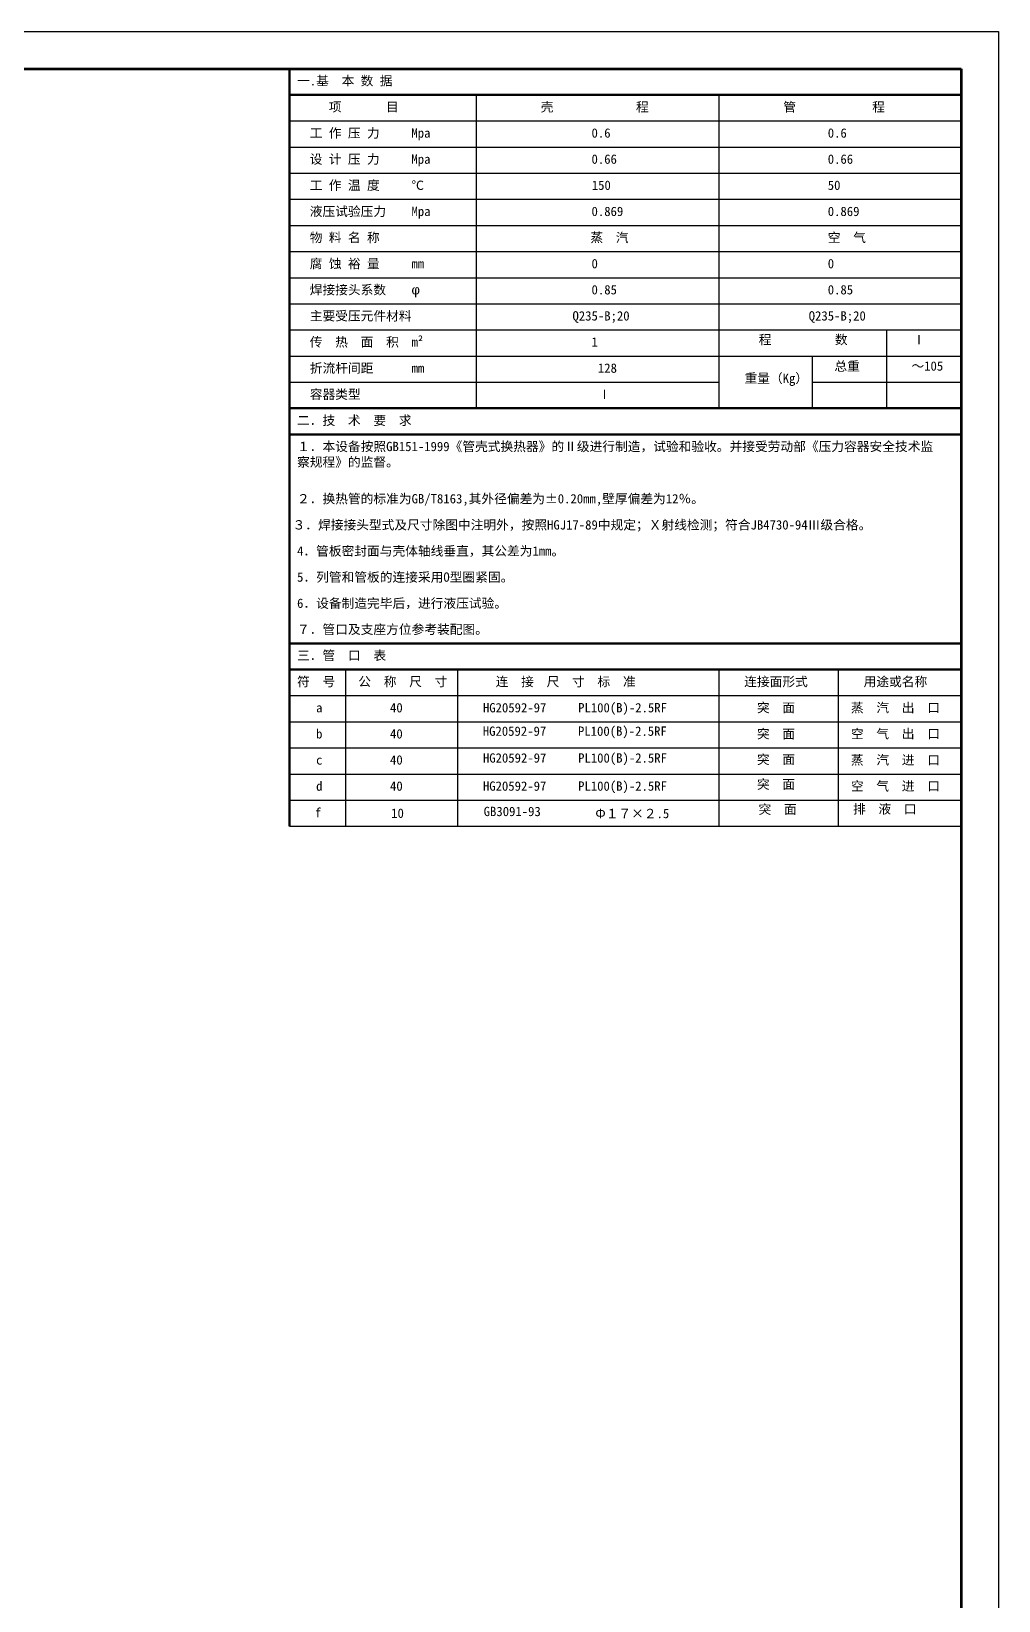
# Model space of a CAD drawing. Header units: millimetres. Extents: x 644 to 1833, y 165 to 1006.
# Drawn here: x 1573.3 to 1832.5, y 585 to 1005.5 of the extents above; entities that cross this region are included whole.
import ezdxf

# ---------------------------------------------------------------- set-up
doc = ezdxf.new("R2010")
doc.units = ezdxf.units.MM
doc.header["$LTSCALE"] = 0.5
doc.layers.add('外框线', color=100, linetype='Continuous', lineweight=100)
doc.layers.add('粗实线', color=4, linetype='Continuous', lineweight=50)
doc.layers.add('标注', color=2, linetype='Continuous')
doc.layers.add('细实线', color=110, linetype='Continuous')
doc.styles.get("Standard").update_dxf_attribs({"font": 'SimSun.ttf'})

msp = doc.modelspace()

# ---------------------------------------------------------------- linework, layer by layer
at = {"layer": '外框线'}
for p, q in [((668.504, 995.505), (1642.504, 995.505)), ((1642.504, 995.505), (1822.504, 995.505)), ((1822.504, 995.505), (1822.504, 174.505))]:
    msp.add_line(p, q, dxfattribs=at)
at = {"layer": '粗实线'}
for p, q in [((1642.504, 995.505), (1642.504, 799.505)), ((1642.504, 988.505), (1822.504, 988.505)), ((1642.504, 904.505), (1822.504, 904.505)), ((1642.504, 897.505), (1822.504, 897.505)), ((1642.504, 841.505), (1822.504, 841.505)), ((1642.504, 834.505), (1822.504, 834.505)), ((1642.504, 799.505), (1642.504, 792.505))]:
    msp.add_line(p, q, dxfattribs=at)
at = {"layer": '细实线'}
for p, q in [((643.504, 1005.505), (1832.504, 1005.505)), ((1832.504, 1005.505), (1832.504, 164.505)), ((1692.504, 988.505), (1692.504, 904.505)), ((1757.504, 988.505), (1757.504, 911.505)), ((1642.504, 981.505), (1822.504, 981.505)), ((1642.504, 974.505), (1822.504, 974.505)), ((1642.504, 967.505), (1822.504, 967.505)), ((1642.504, 960.505), (1822.504, 960.505)), ((1642.504, 953.505), (1822.504, 953.505)), ((1642.504, 946.505), (1822.504, 946.505)), ((1642.504, 946.505), (1822.504, 946.505)), ((1642.504, 939.505), (1822.504, 939.505)), ((1642.504, 932.505), (1822.504, 932.505)), ((1642.504, 925.505), (1822.504, 925.505)), ((1802.504, 925.505), (1802.504, 911.505)), ((1642.504, 918.505), (1822.504, 918.505)), ((1782.504, 918.505), (1782.504, 911.505)), ((1642.504, 911.505), (1757.504, 911.505)), ((1757.504, 911.505), (1757.504, 904.505)), ((1782.504, 911.505), (1782.504, 904.505)), ((1782.504, 911.505), (1822.504, 911.505)), ((1802.504, 911.505), (1802.504, 904.505)), ((1657.504, 834.505), (1657.504, 799.505)), ((1687.504, 834.505), (1687.504, 799.505)), ((1757.504, 834.505), (1757.504, 799.505)), ((1789.504, 834.505), (1789.504, 799.505)), ((1642.504, 827.505), (1822.504, 827.505)), ((1642.504, 820.505), (1822.504, 820.505)), ((1642.504, 813.505), (1822.504, 813.505)), ((1642.504, 806.505), (1822.504, 806.505)), ((1642.504, 799.505), (1822.504, 799.505)), ((1657.504, 799.505), (1657.504, 792.505)), ((1687.504, 799.505), (1687.504, 792.505)), ((1757.504, 799.505), (1757.504, 792.505)), ((1789.504, 799.505), (1789.504, 792.505)), ((1642.504, 792.505), (1822.504, 792.505))]:
    msp.add_line(p, q, dxfattribs=at)

# ---------------------------------------------------------------- texts
at = {"layer": '标注', "char_height": 2.5, "attachment_point": 1}
for s, insert, width in [('{\\fSimSun|b0|i0|c134|p2;一.基\u3000本 数 据}', (1644.504, 993.525), 95.42593), ('{\\fSimSun|b0|i0|c134|p2;     项       目}', (1644.504, 986.525), 27.64894), ('{\\fSimSun|b0|i0|c134|p2;         壳             程}', (1694.504, 986.525), 57.02778), ('{\\fSimSun|b0|i0|c134|p2;         管            程}', (1759.504, 986.525), 63), ('{\\fSimSun|b0|i0|c134|p2;  工 作 压 力     Mpa}', (1644.504, 979.525), 44.94444), ('{\\fSimSun|b0|i0|c134|p2;                 0.6}', (1694.504, 979.525), 63), ('{\\fSimSun|b0|i0|c134|p2;                0.6}', (1759.504, 979.525), 59.78294), ('{\\fSimSun|b0|i0|c134|p2;  设 计 压 力     Mpa}', (1644.504, 972.525), 48), ('{\\fSimSun|b0|i0|c134|p2;                 0.66}', (1694.504, 972.525), 63), ('{\\fSimSun|b0|i0|c134|p2;                0.66}', (1759.504, 972.525), 59.78294), ('{\\fSimSun|b0|i0|c134|p2;  工 作 温 度     ℃}', (1644.504, 965.525), 48), ('{\\fSimSun|b0|i0|c134|p2;\u3000\u3000\u3000\u3000\u3000\u3000\u3000\u3000 150}', (1694.504, 965.525), 63), ('{\\fSimSun|b0|i0|c134|p2;                50}', (1759.504, 965.525), 59.78294), ('{\\fSimSun|b0|i0|c134|p2;  液压试验压力    Mpa}', (1644.504, 958.525), 48), ('{\\fSimSun|b0|i0|c134|p2;                 0.869}', (1694.504, 958.525), 63), ('{\\fSimSun|b0|i0|c134|p2;                0.869}', (1759.504, 958.525), 59.78294), ('{\\fSimSun|b0|i0|c134|p2;  物 料 名 称}', (1644.504, 951.525), 48), ('{\\fSimSun|b0|i0|c134|p2;                  蒸  汽}', (1692.504, 951.525), 63), ('{\\fSimSun|b0|i0|c134|p2;                空  气}', (1759.504, 951.525), 59.78294), ('{\\fSimSun|b0|i0|c134|p2;  腐 蚀 裕 量     mm}', (1644.504, 944.525), 48), ('{\\fSimSun|b0|i0|c134|p2;                 0}', (1694.504, 944.525), 63), ('{\\fSimSun|b0|i0|c134|p2;                0}', (1759.504, 944.525), 59.78294), ('{\\fSimSun|b0|i0|c134|p2;  焊接接头系数    \\fArial|b0|i0|c161|p32;φ}', (1644.504, 937.525), 48), ('{\\fSimSun|b0|i0|c134|p2;                 0.85}', (1694.504, 937.525), 63), ('{\\fSimSun|b0|i0|c134|p2;                0.85}', (1759.504, 937.525), 59.78294), ('{\\fSimSun|b0|i0|c134|p2;\u3000主要受压元件材料}', (1644.504, 930.525), 48), ('{\\fSimSun|b0|i0|c134|p2;              Q235-B;20}', (1694.504, 930.525), 63), ('{\\fSimSun|b0|i0|c134|p2;             Q235-B;20}', (1759.504, 930.525), 59.78294), ('{\\fSimSun|b0|i0|c134|p2;\u3000传\u3000热\u3000面\u3000积\u3000m²}', (1644.504, 923.525), 48), ('{\\fSimSun|b0|i0|c134|p2;                 1}', (1694.504, 923.525), 63), ('   程          数', (1763.11, 924.169), 63), ('\u3000Ⅰ', (1806.067, 924.18), 63), ('{\\fSimSun|b0|i0|c134|p2;\u3000折流杆间距\u3000\u3000\u3000mm}', (1644.504, 916.525), 48), ('  总重', (1785.1, 917.046), 63), ('  ～105', (1805.745, 917.083), 63), ('{\\fSimSun|b0|i0|c134|p2;                  128}', (1694.504, 916.525), 63), ('   重量（Kg）', (1759.305, 913.814), 63), ('{\\fSimSun|b0|i0|c134|p2;\u3000容器类型}', (1644.504, 909.525), 48), ('{\\fSimSun|b0|i0|c134|p2;\u3000\u3000\u3000\u3000\u3000\u3000\u3000\u3000\u3000Ⅰ}', (1694.504, 909.525), 63), ('{\\fSimSun|b0|i0|c134|p2;二．技\u3000术\u3000要\u3000求}', (1644.504, 902.525), 34.88594), ('{\\fSimSun|b0|i0|c134|p2;１．本设备按照GB151-1999《管壳式换热器》的Ⅱ级进行制造，试验和验收。并接受劳动部《压力容器安全技术监\\P察规程》的监督。}', (1644.504, 895.525), 212.98794), ('{\\fSimSun|b0|i0|c134|p2;２．换热管的标准为GB/T8163,其外径偏差为±0.20mm,壁厚偏差为12％。}', (1644.504, 881.525), 178), ('{\\fSimSun|b0|i0|c134|p2;\u3000３．焊接接头型式及尺寸除图中注明外，按照HGJ17-89中规定；Ｘ射线检测；符合JB4730-94Ⅲ级合格。}', (1639.891, 874.525), 180), ('{\\fSimSun|b0|i0|c134|p2;4．管板密封面与壳体轴线垂直，其公差为1mm。}', (1644.504, 867.525), 178), ('{\\fSimSun|b0|i0|c134|p2;5．列管和管板的连接采用O型圈紧固。}', (1644.504, 860.525), 178), ('{\\fSimSun|b0|i0|c134|p2;6．设备制造完毕后，进行液压试验。}', (1644.504, 853.525), 178), ('{\\fSimSun|b0|i0|c134|p2;７．管口及支座方位参考装配图。}', (1644.504, 846.525), 178), ('{\\fSimSun|b0|i0|c134|p2;三．管\u3000口\u3000表}', (1644.504, 839.525), 76.76994), ('{\\fSimSun|b0|i0|c134|p2;符\u3000号}', (1644.504, 832.525), 13), ('{\\fSimSun|b0|i0|c134|p2;\u3000公\u3000称\u3000尺\u3000寸}', (1657.504, 832.525), 30), ('{\\fSimSun|b0|i0|c134|p2;\u3000\u3000\u3000连\u3000接\u3000尺\u3000寸\u3000标\u3000准}', (1687.504, 832.525), 70), ('{\\fSimSun|b0|i0|c134|p2;\u3000\u3000连接面形式}', (1757.504, 832.525), 32), ('{\\fSimSun|b0|i0|c134|p2;\u3000\u3000用途或名称}', (1789.504, 832.525), 32), (' {\\fSimSun|b0|i0|c134|p2;  a}', (1644.504, 825.525), 13), ('{\\fSimSun|b0|i0|c134|p2;       40}', (1657.504, 825.525), 70), ('{\\fSimSun|b0|i0|c134|p2;    HG20592-97     PL100(B)-2.5RF}', (1687.504, 825.525), 70), ('{\\fSimSun|b0|i0|c134|p2;\u3000\u3000\u3000突\u3000面}', (1757.504, 825.525), 32), ('{\\fSimSun|b0|i0|c134|p2;\u3000蒸\u3000汽\u3000出\u3000口}', (1789.504, 825.525), 32), ('{\\fSimSun|b0|i0|c134|p2;   b}', (1644.504, 818.525), 13), ('{\\fSimSun|b0|i0|c134|p2;       40}', (1657.504, 818.525), 70), ('{\\fSimSun|b0|i0|c134|p2;    HG20592-97     PL100(B)-2.5RF}', (1687.467, 819.239), 70), ('{\\fSimSun|b0|i0|c134|p2;\u3000\u3000\u3000突\u3000面}', (1757.504, 818.525), 32), ('{\\fSimSun|b0|i0|c134|p2;\u3000空\u3000气\u3000出\u3000口}', (1789.504, 818.525), 32), ('{\\fSimSun|b0|i0|c134|p2;    HG20592-97     PL100(B)-2.5RF}', (1687.504, 812.059), 70), ('{\\fSimSun|b0|i0|c134|p2;\u3000\u3000\u3000突\u3000面}', (1757.504, 811.65), 32), ('{\\fSimSun|b0|i0|c134|p2;\u3000蒸\u3000汽\u3000进\u3000口}', (1789.504, 811.525), 32), ('{\\fSimSun|b0|i0|c134|p2;   c}', (1644.504, 811.525), 13), ('{\\fSimSun|b0|i0|c134|p2;       40}', (1657.504, 811.525), 70), ('{\\fSimSun|b0|i0|c134|p2;   d}', (1644.504, 804.525), 13), ('{\\fSimSun|b0|i0|c134|p2;       40}', (1657.504, 804.525), 70), ('{\\fSimSun|b0|i0|c134|p2;    HG20592-97     PL100(B)-2.5RF}', (1687.504, 804.526), 70), ('{\\fSimSun|b0|i0|c134|p2;\u3000\u3000\u3000突\u3000面}', (1757.504, 805.019), 32), ('{\\fSimSun|b0|i0|c134|p2;\u3000空\u3000气\u3000进\u3000口}', (1789.504, 804.525), 32), ('   f', (1644.178, 797.396), 13), ('       10', (1657.824, 797.259), 70), ('{\\fSimSun|b0|i0|c134|p2;GB3091-93}', (1694.511, 797.729), 30.81906), ('{\\fArial|b0|i0|c161|p32;Φ}１７×２.5', (1724.426, 797.172), 34.2451), ('{\\fSimSun|b0|i0|c134|p2;\u3000\u3000\u3000突\u3000面}', (1757.931, 798.293), 32), ('\u3000排  液\u3000口', (1790.073, 798.389), 32)]:
    msp.add_mtext(s, dxfattribs=dict(at, insert=insert, width=width))

doc.saveas('drawing.dxf')
